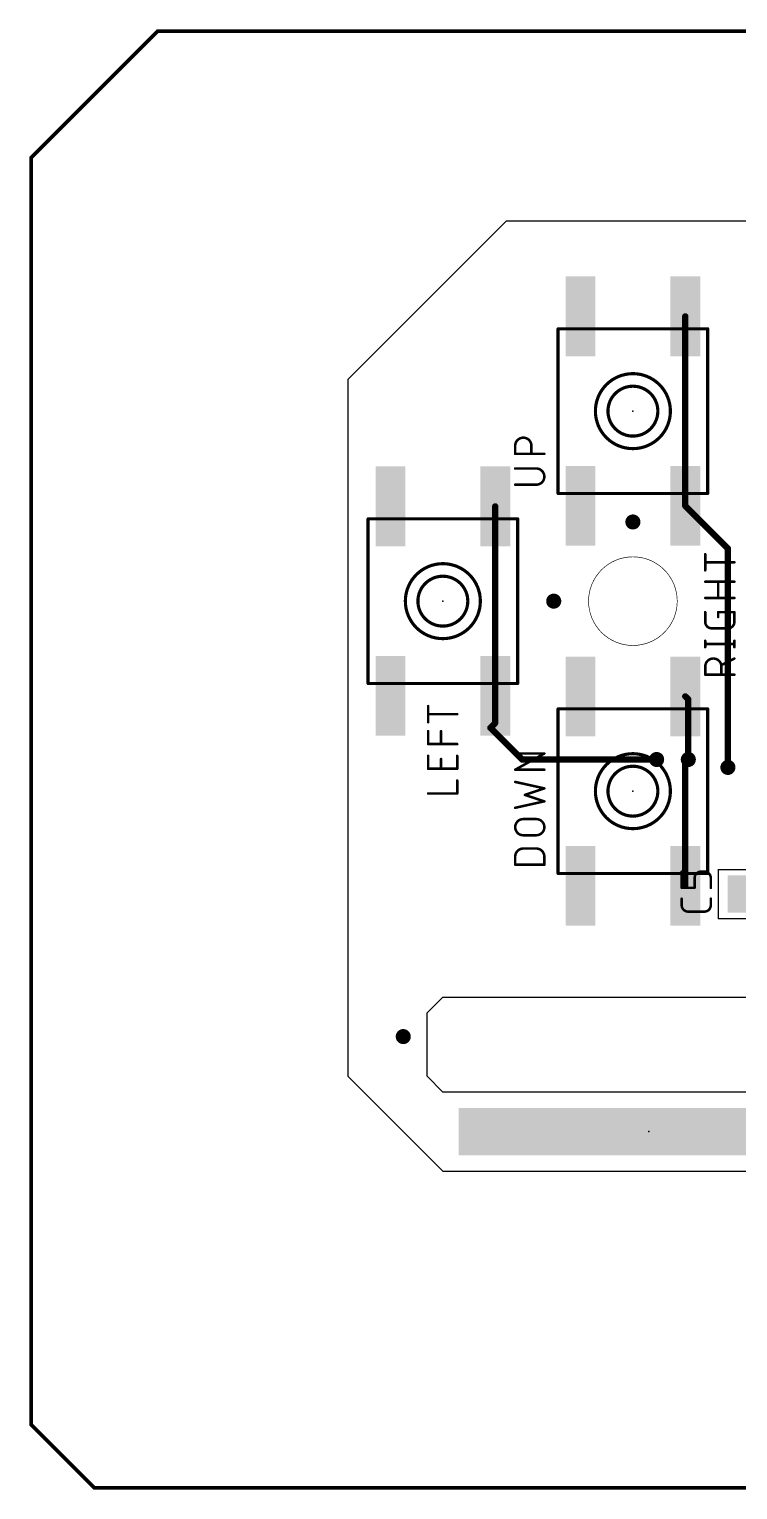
# Model space of a CAD drawing. Extents: x -0.5 to 3.8, y -0.5 to 1.8.
# Drawn here: x -0.503 to 0.616, y -0.503 to 1.803 of the extents above; entities that cross this region are included whole.
import ezdxf

# ---------------------------------------------------------------- set-up
doc = ezdxf.new("R2010")
doc.units = 0
for name, color, linetype in [('1', 22, 'CONTINUOUS'), ('18', 82, 'CONTINUOUS'), ('20', 30, 'CONTINUOUS'), ('21', 253, 'CONTINUOUS'), ('23', 7, 'CONTINUOUS'), ('25', 253, 'CONTINUOUS'), ('39', 22, 'CONTINUOUS')]:
    doc.layers.add(name, color=color, linetype=linetype)

# ---------------------------------------------------------------- blocks, each defined once
blk = doc.blocks.new('RECT')
blk.add_solid([(-0.5, -0.5), (0.5, -0.5), (-0.5, 0.5), (0.5, 0.5)])
blk = doc.blocks.new('ROUNDV')
at = {"const_width": 0.5}
blk.add_lwpolyline([(0, -0.25, 1), (0, 0.25, 1), (0, -0.25)], format="xyb", dxfattribs=at)

msp = doc.modelspace()

# ---------------------------------------------------------------- linework, layer by layer
at = {"layer": '1'}
for points, const_width in [([(-0.5, 1.6), (-0.3, 1.8)], 0.006), ([(-0.3, 1.8), (3.5, 1.8)], 0.006), ([(-0.5, -0.4), (-0.5, 1.6)], 0.006), ([(0.532677, 1.050394), (0.532677, 1.349606)], 0.01), ([(0.232677, 0.750394), (0.232677, 1.049606)], 0.01), ([(0.6, 0.983071), (0.532677, 1.050394)], 0.01), ([(0.6, 0.6375), (0.6, 0.983071)], 0.01), ([(0.232677, 0.707677), (0.232677, 0.750394)], 0.01), ([(0.5375, 0.744783), (0.532677, 0.749606)], 0.01), ([(0.5375, 0.65), (0.5375, 0.744783)], 0.01), ([(0.225, 0.7), (0.232677, 0.707677)], 0.01), ([(0.275, 0.65), (0.225, 0.7)], 0.01), ([(0.4875, 0.65), (0.275, 0.65)], 0.01), ([(0.532677, 0.645177), (0.5375, 0.65)], 0.01), ([(0.532677, 0.450394), (0.532677, 0.645177)], 0.01), ([(-0.4, -0.5), (-0.5, -0.4)], 0.006), ([(3.8, -0.5), (-0.4, -0.5)], 0.006)]:
    msp.add_lwpolyline(points, dxfattribs=dict(at, const_width=const_width))
for points, const_width in [([(-0.3, 1.8015, 1), (-0.3, 1.7985)], 0.003), ([(-0.298939, 1.798939, 1), (-0.301061, 1.801061)], 0.003), ([(-0.4985, 1.6, 1), (-0.5015, 1.6)], 0.003), ([(-0.501061, 1.601061, 1), (-0.498939, 1.598939)], 0.003), ([(0.535177, 1.349606, 1), (0.530177, 1.349606)], 0.005), ([(0.235177, 1.049606, 1), (0.230177, 1.049606)], 0.005), ([(0.534445, 1.052161, 1), (0.530909, 1.048626)], 0.005), ([(0.530177, 1.050394, 1), (0.535177, 1.050394)], 0.005), ([(0.6025, 0.983071, 1), (0.5975, 0.983071)], 0.005), ([(0.598232, 0.981303, 1), (0.601768, 0.984839)], 0.005), ([(0.235177, 0.750394, 1), (0.230177, 0.750394)], 0.005), ([(0.230177, 0.750394, 1), (0.235177, 0.750394)], 0.005), ([(0.534445, 0.751374, 1), (0.530909, 0.747839)], 0.005), ([(0.54, 0.744783, 1), (0.535, 0.744783)], 0.005), ([(0.535732, 0.743016, 1), (0.539268, 0.746551)], 0.005), ([(0.226768, 0.701768, 1), (0.223232, 0.698232)], 0.005), ([(0.223232, 0.701768, 1), (0.226768, 0.698232)], 0.005), ([(0.230177, 0.707677, 1), (0.235177, 0.707677)], 0.005), ([(0.234445, 0.705909, 1), (0.230909, 0.709445)], 0.005), ([(0.275, 0.6525, 1), (0.275, 0.6475)], 0.005), ([(0.273232, 0.648232, 1), (0.276768, 0.651768)], 0.005), ([(0.4875, 0.6475, 1), (0.4875, 0.6525)], 0.005), ([(0.535177, 0.645177, 1), (0.530177, 0.645177)], 0.005), ([(0.530909, 0.646945, 1), (0.534445, 0.643409)], 0.005), ([(0.535, 0.65, 1), (0.54, 0.65)], 0.005), ([(0.539268, 0.648232, 1), (0.535732, 0.651768)], 0.005), ([(0.5975, 0.6375, 1), (0.6025, 0.6375)], 0.005), ([(0.530177, 0.450394, 1), (0.535177, 0.450394)], 0.005), ([(-0.498939, -0.398939, 1), (-0.501061, -0.401061)], 0.003), ([(-0.5015, -0.4, 1), (-0.4985, -0.4)], 0.003), ([(-0.4, -0.4985, 1), (-0.4, -0.5015)], 0.003), ([(-0.401061, -0.501061, 1), (-0.398939, -0.498939)], 0.003)]:
    msp.add_lwpolyline(points, format="xyb", dxfattribs=dict(at, const_width=const_width))
at = {"layer": '20'}
for p, q in [((0, 1.25), (0.25, 1.5)), ((2.75, 1.5), (0.25, 1.5)), ((0, 1.25), (0, 0.15)), ((0.125, 0.25), (0.15, 0.275)), ((0.15, 0.275), (0.8, 0.275)), ((0.125, 0.15), (0.125, 0.25)), ((0, 0.15), (0.15, 0)), ((0.125, 0.15), (0.15, 0.125)), ((0.8, 0.125), (0.15, 0.125)), ((0.15, 0), (2.85, 0))]:
    msp.add_line(p, q, dxfattribs=at)
at = {"layer": '20', "const_width": 0.001}
msp.add_lwpolyline([(0.45, 0.83, 1), (0.45, 0.97, 1), (0.45, 0.83)], format="xyb", dxfattribs=at)
at = {"layer": '21', "const_width": 0.005}
for points in [[(0.33189, 1.070079), (0.33189, 1.329921)], [(0.33189, 1.329921), (0.56811, 1.329921)], [(0.56811, 1.329921), (0.56811, 1.070079)], [(0.56811, 1.070079), (0.33189, 1.070079)], [(0.03189, 0.770079), (0.03189, 1.029921)], [(0.03189, 1.029921), (0.26811, 1.029921)], [(0.26811, 1.029921), (0.26811, 0.770079)], [(0.26811, 0.770079), (0.03189, 0.770079)], [(0.33189, 0.470079), (0.33189, 0.729921)], [(0.33189, 0.729921), (0.56811, 0.729921)], [(0.56811, 0.729921), (0.56811, 0.470079)], [(0.56811, 0.470079), (0.33189, 0.470079)]]:
    msp.add_lwpolyline(points, dxfattribs=at)
at = {"layer": '21'}
for points, const_width in [([(0.33314, 1.329921, 1), (0.33064, 1.329921)], 0.0025), ([(0.33189, 1.331171, 1), (0.33189, 1.328671)], 0.0025), ([(0.56936, 1.329921, 1), (0.56686, 1.329921)], 0.0025), ([(0.56811, 1.328671, 1), (0.56811, 1.331171)], 0.0025), ([(0.45, 1.140815, 1), (0.45, 1.259185, 1), (0.45, 1.140815)], 0.005), ([(0.45, 1.16063, 1), (0.45, 1.23937, 1), (0.45, 1.16063)], 0.005), ([(0.33189, 1.071329, 1), (0.33189, 1.068829)], 0.0025), ([(0.33064, 1.070079, 1), (0.33314, 1.070079)], 0.0025), ([(0.56686, 1.070079, 1), (0.56936, 1.070079)], 0.0025), ([(0.56811, 1.068829, 1), (0.56811, 1.071329)], 0.0025), ([(0.03314, 1.029921, 1), (0.03064, 1.029921)], 0.0025), ([(0.03189, 1.031171, 1), (0.03189, 1.028671)], 0.0025), ([(0.26936, 1.029921, 1), (0.26686, 1.029921)], 0.0025), ([(0.26811, 1.028671, 1), (0.26811, 1.031171)], 0.0025), ([(0.15, 0.840815, 1), (0.15, 0.959185, 1), (0.15, 0.840815)], 0.005), ([(0.15, 0.86063, 1), (0.15, 0.93937, 1), (0.15, 0.86063)], 0.005), ([(0.03189, 0.771329, 1), (0.03189, 0.768829)], 0.0025), ([(0.03064, 0.770079, 1), (0.03314, 0.770079)], 0.0025), ([(0.26686, 0.770079, 1), (0.26936, 0.770079)], 0.0025), ([(0.26811, 0.768829, 1), (0.26811, 0.771329)], 0.0025), ([(0.33314, 0.729921, 1), (0.33064, 0.729921)], 0.0025), ([(0.33189, 0.731171, 1), (0.33189, 0.728671)], 0.0025), ([(0.56936, 0.729921, 1), (0.56686, 0.729921)], 0.0025), ([(0.56811, 0.728671, 1), (0.56811, 0.731171)], 0.0025), ([(0.45, 0.540815, 1), (0.45, 0.659185, 1), (0.45, 0.540815)], 0.005), ([(0.45, 0.56063, 1), (0.45, 0.63937, 1), (0.45, 0.56063)], 0.005), ([(0.33189, 0.471329, 1), (0.33189, 0.468829)], 0.0025), ([(0.33064, 0.470079, 1), (0.33314, 0.470079)], 0.0025), ([(0.56686, 0.470079, 1), (0.56936, 0.470079)], 0.0025), ([(0.56811, 0.468829, 1), (0.56811, 0.471329)], 0.0025)]:
    msp.add_lwpolyline(points, format="xyb", dxfattribs=dict(at, const_width=const_width))
at = {"layer": '23'}
for p in [(0.45, 1.2), (0.15, 0.9), (0.45, 0.6), (0.475, 0.0625)]:
    msp.add_point(p, dxfattribs=at)
at = {"layer": '25'}
for points, const_width in [([(0.28976, 1.145334, 1), (0.264205, 1.145334)], 0.004), ([(0.265205, 1.145334, 1), (0.263205, 1.145334)], 0.002), ([(0.263205, 1.145334, 1), (0.265205, 1.145334)], 0.002), ([(0.264205, 1.133556, 1), (0.264205, 1.131556)], 0.002), ([(0.263205, 1.132556, 1), (0.265205, 1.132556)], 0.002), ([(0.29076, 1.145334, 1), (0.28876, 1.145334)], 0.002), ([(0.28876, 1.145334, 1), (0.29076, 1.145334)], 0.002), ([(0.28876, 1.132556, 1), (0.29076, 1.132556)], 0.002), ([(0.310205, 1.131556, 1), (0.310205, 1.133556)], 0.002), ([(0.264205, 1.110445, 1), (0.264205, 1.108445)], 0.002), ([(0.297427, 1.08389, 1), (0.297427, 1.109445)], 0.004), ([(0.297427, 1.110445, 1), (0.297427, 1.108445)], 0.002), ([(0.297427, 1.108445, 1), (0.297427, 1.110445)], 0.002), ([(0.264205, 1.08489, 1), (0.264205, 1.08289)], 0.002), ([(0.297427, 1.08489, 1), (0.297427, 1.08289)], 0.002), ([(0.297427, 1.08289, 1), (0.297427, 1.08489)], 0.002), ([(0.565205, 0.974155, 1), (0.563205, 0.974155)], 0.002), ([(0.564205, 0.962377, 1), (0.564205, 0.960377)], 0.002), ([(0.563205, 0.9486, 1), (0.565205, 0.9486)], 0.002), ([(0.610205, 0.960377, 1), (0.610205, 0.962377)], 0.002), ([(0.564205, 0.931655, 1), (0.564205, 0.929655)], 0.002), ([(0.585649, 0.930655, 1), (0.583649, 0.930655)], 0.002), ([(0.610205, 0.929655, 1), (0.610205, 0.931655)], 0.002), ([(0.564205, 0.9061, 1), (0.564205, 0.9041)], 0.002), ([(0.583649, 0.9051, 1), (0.585649, 0.9051)], 0.002), ([(0.610205, 0.9041, 1), (0.610205, 0.9061)], 0.002), ([(0.565205, 0.882655, 1), (0.563205, 0.882655)], 0.002), ([(0.585649, 0.882655, 1), (0.583649, 0.882655)], 0.002), ([(0.584649, 0.883655, 1), (0.584649, 0.881655)], 0.002), ([(0.611205, 0.882655, 1), (0.609205, 0.882655)], 0.002), ([(0.610205, 0.881655, 1), (0.610205, 0.883655)], 0.002), ([(0.564205, 0.867322, 0.414207), (0.574427, 0.8571)], 0.004), ([(0.565205, 0.867322, 1), (0.563205, 0.867322)], 0.002), ([(0.563205, 0.867322, 1), (0.565205, 0.867322)], 0.002), ([(0.574427, 0.8581, 1), (0.574427, 0.8561)], 0.002), ([(0.574427, 0.8561, 1), (0.574427, 0.8581)], 0.002), ([(0.583649, 0.874989, 1), (0.585649, 0.874989)], 0.002), ([(0.599983, 0.8571, 0.414214), (0.610205, 0.867322)], 0.004), ([(0.599983, 0.8581, 1), (0.599983, 0.8561)], 0.002), ([(0.599983, 0.8561, 1), (0.599983, 0.8581)], 0.002), ([(0.611205, 0.867322, 1), (0.609205, 0.867322)], 0.002), ([(0.609205, 0.867322, 1), (0.611205, 0.867322)], 0.002), ([(0.565205, 0.837489, 1), (0.563205, 0.837489)], 0.002), ([(0.564205, 0.833378, 1), (0.564205, 0.831378)], 0.002), ([(0.611205, 0.837489, 1), (0.609205, 0.837489)], 0.002), ([(0.610205, 0.831378, 1), (0.610205, 0.833378)], 0.002), ([(0.563205, 0.827266, 1), (0.565205, 0.827266)], 0.002), ([(0.58976, 0.796667, 1), (0.564205, 0.796667)], 0.004), ([(0.609205, 0.827266, 1), (0.611205, 0.827266)], 0.002), ([(0.610652, 0.808551, 1), (0.609758, 0.81034)], 0.002), ([(0.565205, 0.796667, 1), (0.563205, 0.796667)], 0.002), ([(0.563205, 0.796667, 1), (0.565205, 0.796667)], 0.002), ([(0.564205, 0.78489, 1), (0.564205, 0.78289)], 0.002), ([(0.563205, 0.78389, 1), (0.565205, 0.78389)], 0.002), ([(0.59076, 0.796667, 1), (0.58876, 0.796667)], 0.002), ([(0.58876, 0.796667, 1), (0.59076, 0.796667)], 0.002), ([(0.58876, 0.78389, 1), (0.59076, 0.78389)], 0.002), ([(0.589313, 0.800117, 1), (0.590208, 0.798329)], 0.002), ([(0.610205, 0.78289, 1), (0.610205, 0.78489)], 0.002), ([(0.127705, 0.734356, 1), (0.125705, 0.734356)], 0.002), ([(0.126705, 0.722578, 1), (0.126705, 0.720578)], 0.002), ([(0.172705, 0.720578, 1), (0.172705, 0.722578)], 0.002), ([(0.125705, 0.708801, 1), (0.127705, 0.708801)], 0.002), ([(0.127705, 0.694834, 1), (0.125705, 0.694834)], 0.002), ([(0.148149, 0.694834, 1), (0.146149, 0.694834)], 0.002), ([(0.126705, 0.67539, 1), (0.126705, 0.67339)], 0.002), ([(0.125705, 0.67439, 1), (0.127705, 0.67439)], 0.002), ([(0.146149, 0.67439, 1), (0.148149, 0.67439)], 0.002), ([(0.172705, 0.67339, 1), (0.172705, 0.67539)], 0.002), ([(0.127705, 0.655834, 1), (0.125705, 0.655834)], 0.002), ([(0.148149, 0.650723, 1), (0.146149, 0.650723)], 0.002), ([(0.173705, 0.655834, 1), (0.171705, 0.655834)], 0.002), ([(0.264205, 0.660445, 1), (0.264205, 0.658445)], 0.002), ([(0.31069, 0.658571, 1), (0.309719, 0.660319)], 0.002), ([(0.310205, 0.658445, 1), (0.310205, 0.660445)], 0.002), ([(0.126705, 0.63639, 1), (0.126705, 0.63439)], 0.002), ([(0.125705, 0.63539, 1), (0.127705, 0.63539)], 0.002), ([(0.146149, 0.63539, 1), (0.148149, 0.63539)], 0.002), ([(0.171705, 0.63539, 1), (0.173705, 0.63539)], 0.002), ([(0.172705, 0.63439, 1), (0.172705, 0.63639)], 0.002), ([(0.263719, 0.634764, 1), (0.26469, 0.633015)], 0.002), ([(0.264205, 0.63489, 1), (0.264205, 0.63289)], 0.002), ([(0.310205, 0.63289, 1), (0.310205, 0.63489)], 0.002), ([(0.173705, 0.616834, 1), (0.171705, 0.616834)], 0.002), ([(0.264422, 0.615588, 1), (0.263988, 0.613636)], 0.002), ([(0.310521, 0.603441, 1), (0.309888, 0.605338)], 0.002), ([(0.309988, 0.603413, 1), (0.310422, 0.605366)], 0.002), ([(0.126705, 0.59739, 1), (0.126705, 0.59539)], 0.002), ([(0.171705, 0.59639, 1), (0.173705, 0.59639)], 0.002), ([(0.172705, 0.59539, 1), (0.172705, 0.59739)], 0.002), ([(0.279854, 0.595116, 1), (0.279222, 0.593219)], 0.002), ([(0.279222, 0.595116, 1), (0.279854, 0.593219)], 0.002), ([(0.309888, 0.582996, 1), (0.310521, 0.584894)], 0.002), ([(0.310422, 0.582969, 1), (0.309988, 0.584921)], 0.002), ([(0.263988, 0.574699, 1), (0.264422, 0.572747)], 0.002), ([(0.276983, 0.555945, 1), (0.276983, 0.53039)], 0.004), ([(0.276983, 0.556945, 1), (0.276983, 0.554945)], 0.002), ([(0.276983, 0.554945, 1), (0.276983, 0.556945)], 0.002), ([(0.297427, 0.53039, 1), (0.297427, 0.555945)], 0.004), ([(0.297427, 0.556945, 1), (0.297427, 0.554945)], 0.002), ([(0.297427, 0.554945, 1), (0.297427, 0.556945)], 0.002), ([(0.276983, 0.53139, 1), (0.276983, 0.52939)], 0.002), ([(0.276983, 0.52939, 1), (0.276983, 0.53139)], 0.002), ([(0.297427, 0.53139, 1), (0.297427, 0.52939)], 0.002), ([(0.297427, 0.52939, 1), (0.297427, 0.53139)], 0.002), ([(0.276983, 0.509445, 0.414214), (0.264205, 0.496667)], 0.004), ([(0.276983, 0.510445, 1), (0.276983, 0.508445)], 0.002), ([(0.276983, 0.508445, 1), (0.276983, 0.510445)], 0.002), ([(0.310205, 0.496667, 0.414216), (0.297427, 0.509445)], 0.004), ([(0.297427, 0.510445, 1), (0.297427, 0.508445)], 0.002), ([(0.297427, 0.508445, 1), (0.297427, 0.510445)], 0.002), ([(0.265205, 0.496667, 1), (0.263205, 0.496667)], 0.002), ([(0.263205, 0.496667, 1), (0.265205, 0.496667)], 0.002), ([(0.264205, 0.48489, 1), (0.264205, 0.48289)], 0.002), ([(0.263205, 0.48389, 1), (0.265205, 0.48389)], 0.002), ([(0.311205, 0.496667, 1), (0.309205, 0.496667)], 0.002), ([(0.309205, 0.496667, 1), (0.311205, 0.496667)], 0.002), ([(0.309205, 0.48389, 1), (0.311205, 0.48389)], 0.002), ([(0.310205, 0.48289, 1), (0.310205, 0.48489)], 0.002), ([(0.528, 0.473, 1), (0.526, 0.473)], 0.002), ([(0.557667, 0.473, 0.414214), (0.547445, 0.462778)], 0.004), ([(0.548445, 0.462778, 1), (0.546445, 0.462778)], 0.002), ([(0.546445, 0.462778, 1), (0.548445, 0.462778)], 0.002), ([(0.557667, 0.474, 1), (0.557667, 0.472)], 0.002), ([(0.557667, 0.472, 1), (0.557667, 0.474)], 0.002), ([(0.573, 0.462778, 0.414214), (0.562778, 0.473)], 0.004), ([(0.562778, 0.474, 1), (0.562778, 0.472)], 0.002), ([(0.562778, 0.472, 1), (0.562778, 0.474)], 0.002), ([(0.574, 0.462778, 1), (0.572, 0.462778)], 0.002), ([(0.572, 0.462778, 1), (0.574, 0.462778)], 0.002), ([(0.527, 0.448445, 1), (0.527, 0.446445)], 0.002), ([(0.526, 0.447445, 1), (0.528, 0.447445)], 0.002), ([(0.546445, 0.447445, 1), (0.548445, 0.447445)], 0.002), ([(0.547445, 0.446445, 1), (0.547445, 0.448445)], 0.002), ([(0.572, 0.447445, 1), (0.574, 0.447445)], 0.002), ([(0.528, 0.430258, 1), (0.526, 0.430258)], 0.002), ([(0.527, 0.420036, 0.414207), (0.537222, 0.409814)], 0.004), ([(0.528, 0.420036, 1), (0.526, 0.420036)], 0.002), ([(0.526, 0.420036, 1), (0.528, 0.420036)], 0.002), ([(0.562778, 0.409814, 0.414214), (0.573, 0.420036)], 0.004), ([(0.574, 0.430258, 1), (0.572, 0.430258)], 0.002), ([(0.574, 0.420036, 1), (0.572, 0.420036)], 0.002), ([(0.572, 0.420036, 1), (0.574, 0.420036)], 0.002), ([(0.537222, 0.410814, 1), (0.537222, 0.408814)], 0.002), ([(0.537222, 0.408814, 1), (0.537222, 0.410814)], 0.002), ([(0.562778, 0.410814, 1), (0.562778, 0.408814)], 0.002), ([(0.562778, 0.408814, 1), (0.562778, 0.410814)], 0.002)]:
    msp.add_lwpolyline(points, format="xyb", dxfattribs=dict(at, const_width=const_width))
at = {"layer": '25', "const_width": 0.004}
for points in [[(0.264205, 1.132556), (0.264205, 1.145334)], [(0.310205, 1.132556), (0.264205, 1.132556)], [(0.28976, 1.145334), (0.28976, 1.132556)], [(0.297427, 1.109445), (0.264205, 1.109445)], [(0.264205, 1.08389), (0.297427, 1.08389)], [(0.564205, 0.9486), (0.564205, 0.974155)], [(0.610205, 0.961377), (0.564205, 0.961377)], [(0.564205, 0.930655), (0.610205, 0.930655)], [(0.584649, 0.9051), (0.584649, 0.930655)], [(0.610205, 0.9051), (0.564205, 0.9051)], [(0.564205, 0.867322), (0.564205, 0.882655)], [(0.584649, 0.874989), (0.584649, 0.882655)], [(0.584649, 0.882655), (0.610205, 0.882655)], [(0.610205, 0.882655), (0.610205, 0.867322)], [(0.599983, 0.8571), (0.574427, 0.8571)], [(0.564205, 0.827266), (0.564205, 0.837489)], [(0.564205, 0.832378), (0.610205, 0.832378)], [(0.610205, 0.827266), (0.610205, 0.837489)], [(0.610205, 0.809445), (0.58976, 0.799223)], [(0.564205, 0.78389), (0.564205, 0.796667)], [(0.610205, 0.78389), (0.564205, 0.78389)], [(0.58976, 0.796667), (0.58976, 0.78389)], [(0.126705, 0.708801), (0.126705, 0.734356)], [(0.172705, 0.721578), (0.126705, 0.721578)], [(0.126705, 0.67439), (0.126705, 0.694834)], [(0.147149, 0.67439), (0.147149, 0.694834)], [(0.172705, 0.67439), (0.126705, 0.67439)], [(0.126705, 0.63539), (0.126705, 0.655834)], [(0.147149, 0.63539), (0.147149, 0.650723)], [(0.172705, 0.655834), (0.172705, 0.63539)], [(0.264205, 0.63389), (0.310205, 0.659445)], [(0.310205, 0.659445), (0.264205, 0.659445)], [(0.172705, 0.63539), (0.126705, 0.63539)], [(0.310205, 0.63389), (0.264205, 0.63389)], [(0.172705, 0.59639), (0.172705, 0.616834)], [(0.310205, 0.60439), (0.264205, 0.614612)], [(0.279538, 0.594167), (0.310205, 0.60439)], [(0.126705, 0.59639), (0.172705, 0.59639)], [(0.264205, 0.573723), (0.310205, 0.583945)], [(0.310205, 0.583945), (0.279538, 0.594167)], [(0.276983, 0.555945), (0.297427, 0.555945)], [(0.297427, 0.53039), (0.276983, 0.53039)], [(0.276983, 0.509445), (0.297427, 0.509445)], [(0.264205, 0.48389), (0.264205, 0.496667)], [(0.310205, 0.48389), (0.264205, 0.48389)], [(0.310205, 0.496667), (0.310205, 0.48389)], [(0.527, 0.447445), (0.527, 0.473)], [(0.547445, 0.462778), (0.547445, 0.447445)], [(0.562778, 0.473), (0.557667, 0.473)], [(0.573, 0.447445), (0.573, 0.462778)], [(0.547445, 0.447445), (0.527, 0.447445)], [(0.527, 0.420036), (0.527, 0.430258)], [(0.573, 0.430258), (0.573, 0.420036)], [(0.562778, 0.409814), (0.537222, 0.409814)]]:
    msp.add_lwpolyline(points, dxfattribs=at)
at = {"layer": '39', "const_width": 0.002}
for points in [[(0.584823, 0.476201), (0.740177, 0.476201)], [(0.584823, 0.398799), (0.584823, 0.476201)], [(0.740177, 0.398799), (0.584823, 0.398799)]]:
    msp.add_lwpolyline(points, dxfattribs=at)
at = {"layer": '39', "const_width": 0.001}
for points in [[(0.584823, 0.476701, 1), (0.584823, 0.475701)], [(0.585323, 0.476201, 1), (0.584323, 0.476201)], [(0.584823, 0.399299, 1), (0.584823, 0.398299)], [(0.584323, 0.398799, 1), (0.585323, 0.398799)]]:
    msp.add_lwpolyline(points, format="xyb", dxfattribs=at)

# ---------------------------------------------------------------- block references
at = {"layer": '1'}
for p, xscale, yscale, rotation in [((0.367323, 1.349606), 0.125984, 0.047244, 90), ((0.532677, 1.349606), 0.125984, 0.047244, 90), ((0.067323, 1.049606), 0.125984, 0.047244, 90), ((0.232677, 1.049606), 0.125984, 0.047244, 90), ((0.367323, 1.050394), 0.125984, 0.047244, 90), ((0.532677, 1.050394), 0.125984, 0.047244, 90), ((0.067323, 0.750394), 0.125984, 0.047244, 90), ((0.232677, 0.750394), 0.125984, 0.047244, 90), ((0.367323, 0.749606), 0.125984, 0.047244, 90), ((0.532677, 0.749606), 0.125984, 0.047244, 90), ((0.367323, 0.450394), 0.125984, 0.047244, 90), ((0.532677, 0.450394), 0.125984, 0.047244, 90), ((0.625098, 0.4375), 0.051181, 0.059055, 180)]:
    msp.add_blockref('RECT', p, dxfattribs=dict(at, xscale=xscale, yscale=yscale, rotation=rotation))
at = {"layer": '1', "xscale": 0.6, "yscale": 0.075}
msp.add_blockref('RECT', (0.475, 0.0625), dxfattribs=at)
at = {"layer": '18', "xscale": 0.02378, "yscale": 0.02378}
for p in [(0.45, 1.025), (0.325, 0.9), (0.4875, 0.65), (0.5375, 0.65), (0.6, 0.6375), (0.0875, 0.2125)]:
    msp.add_blockref('ROUNDV', p, dxfattribs=at)

doc.saveas('drawing.dxf')
